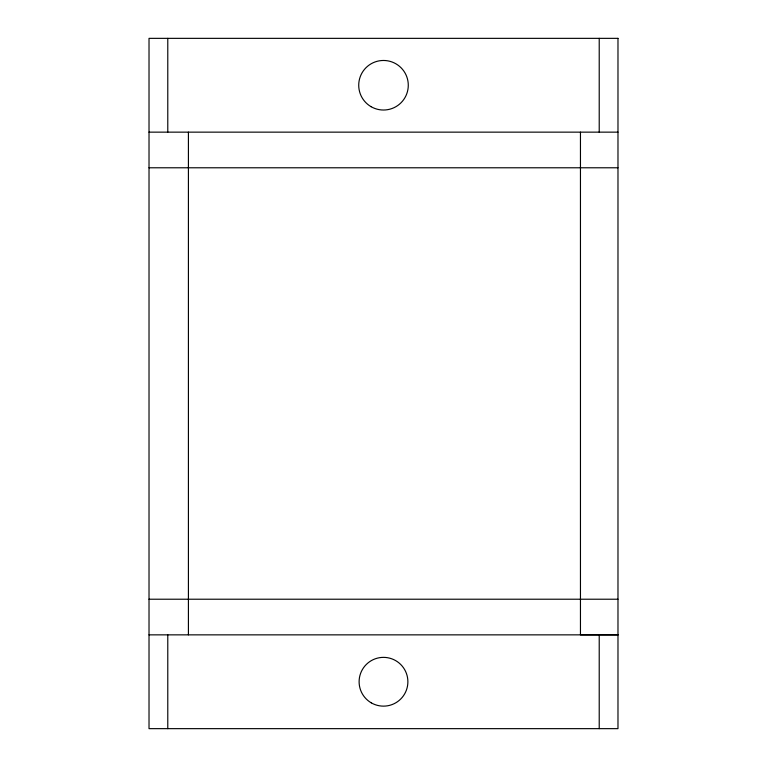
<?xml version="1.0" encoding="UTF-8"?>
<svg xmlns="http://www.w3.org/2000/svg" width="767" height="767" viewBox="0 0 767 767"><rect width="100%" height="100%" fill="white"/><g stroke="black" fill="none" stroke-linecap="round" stroke-linejoin="round"><path stroke-width="1.15" d="M149.019 132.145L617.981 132.145M149.019 167.781L617.981 167.781M149.019 599.219L617.981 599.219M149.019 634.855L617.981 634.855L580.456 634.855L580.456 132.145M599.219 38.35L599.219 132.145M599.219 634.855L599.219 728.65M188.414 132.145L188.414 634.855M167.781 38.35L167.781 132.145M167.781 634.855L167.781 728.65M617.981 38.35L149.019 38.35L149.019 728.65L617.981 728.65L617.981 38.35M371.305 702.869A24.381 24.381 0 0 0 407.881 681.758A24.381 24.381 0 0 0 371.305 660.636A24.381 24.381 0 0 0 371.305 702.869M371.113 106.709A24.784 24.784 0 0 0 408.284 85.242A24.784 24.784 0 0 0 371.113 63.786A24.784 24.784 0 0 0 371.113 106.709"/></g></svg>
